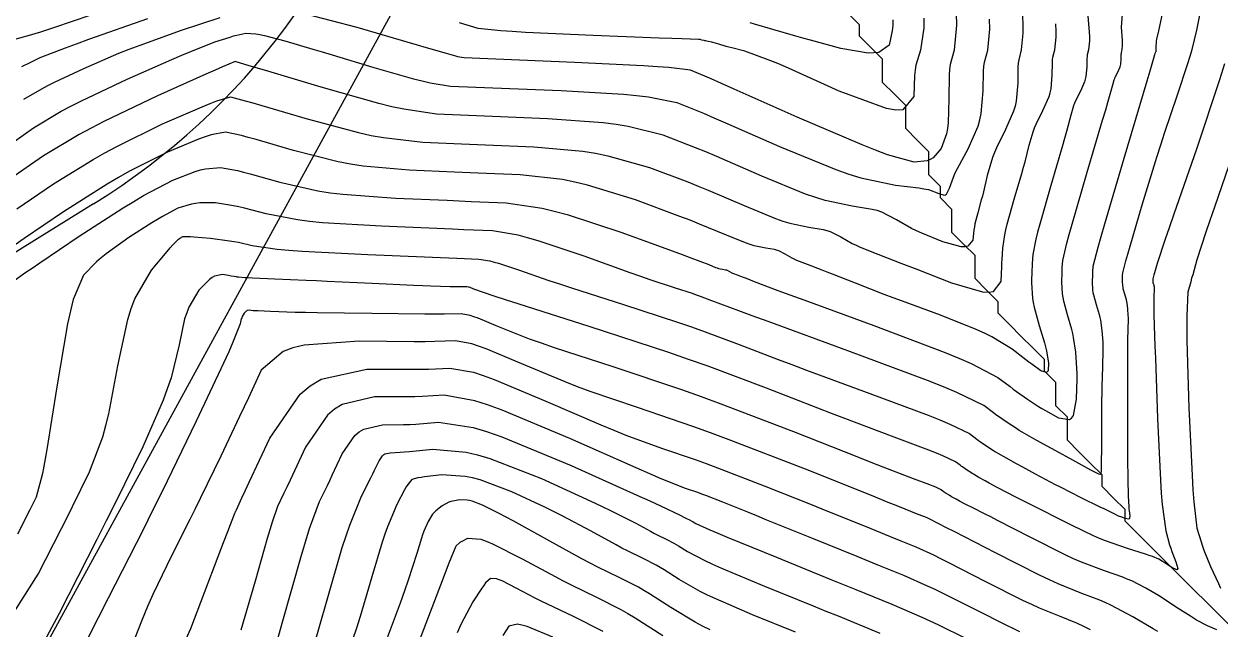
# Model space of a CAD drawing. Header units: metres. Extents: x 837117 to 838479, y 1189012 to 1191015.
# Drawn here: x 838181.6 to 838285.1, y 1189929.8 to 1189982.2 of the extents above; entities that cross this region are included whole.
import ezdxf

# ---------------------------------------------------------------- set-up
doc = ezdxf.new("R2010")
doc.units = ezdxf.units.M
doc.header["$LTSCALE"] = 0.3
for name, color, linetype in [('CORREDORVIA', 70, 'Continuous'), ('COTAS 10', 1, 'Continuous'), ('COTAS INT', 252, 'Continuous'), ('DRENAJE', 5, 'Continuous'), ('VIA1', 50, 'Continuous')]:
    doc.layers.add(name, color=color, linetype=linetype)

msp = doc.modelspace()

# ---------------------------------------------------------------- linework, layer by layer
at = {"layer": 'CORREDORVIA'}
msp.add_lwpolyline([(837910.68, 1191000.96), (838157.03, 1190996.19), (838237.17, 1190821.34), (838237, 1190602.88), (838240.03, 1190437.2), (838223.54, 1190366.27), (838212.2, 1190288.92), (838221.4, 1189997.88), (837954.54, 1189509.17), (837751.16, 1189231.38), (837593.19, 1189234.4), (837744.49, 1189686.61), (837750.28, 1189933.97), (837723.62, 1190051.52), (837726.09, 1190134.48), (837885.38, 1190229.43), (837983.18, 1190344.12), (837817.55, 1190502.19), (837798.03, 1190660.17), (837963.57, 1190795.98)], close=True, dxfattribs=at)
at = {"layer": 'COTAS 10'}
for points in [[(838180.82, 1189960.06), (838181.73, 1189960.72), (838182.27, 1189961.09), (838182.93, 1189961.54), (838186.34, 1189963.84), (838190.15, 1189966.31), (838191.06, 1189966.86), (838191.91, 1189967.36), (838194.44, 1189968.69), (838196.37, 1189969.44), (838196.83, 1189969.58), (838197.26, 1189969.68), (838198.58, 1189969.78), (838200.04, 1189969.52), (838200.57, 1189969.39), (838201.15, 1189969.24), (838203.7, 1189968.51), (838206.99, 1189967.77), (838208.05, 1189967.61), (838209.16, 1189967.47), (838213.7, 1189967.13), (838218.17, 1189966.95), (838220.25, 1189966.86), (838223.3, 1189966.73), (838226.4, 1189966.27), (838227.44, 1189966.02), (838228.57, 1189965.72), (838233.3, 1189964.17), (838237.65, 1189962.59), (838238.53, 1189962.26), (838239.28, 1189961.98), (838240.83, 1189961.38), (838241.4, 1189961.14), (838241.54, 1189961.1), (838241.66, 1189961.06), (838242.02, 1189960.98), (838242.28, 1189960.94), (838242.35, 1189960.92), (838242.41, 1189960.9), (838242.6, 1189960.8), (838242.81, 1189960.68), (838242.88, 1189960.65), (838242.96, 1189960.61), (838243.28, 1189960.49), (838243.72, 1189960.32), (838243.88, 1189960.26), (838244.04, 1189960.2), (838244.74, 1189959.92), (838246.8, 1189959.15), (838247.83, 1189958.77), (838249.05, 1189958.32), (838255.09, 1189956.11), (838261.19, 1189953.79), (838262.45, 1189953.28), (838263.52, 1189952.82), (838265.83, 1189951.62), (838266.89, 1189950.82), (838267.17, 1189950.61), (838267.45, 1189950.41), (838268.4, 1189949.74), (838269.36, 1189949.11), (838269.65, 1189948.93), (838269.94, 1189948.75), (838271.07, 1189948.11), (838272.02, 1189947.96), (838272.21, 1189948.1), (838272.37, 1189948.31), (838272.65, 1189949.72), (838272.69, 1189951.5), (838272.68, 1189951.95), (838272.67, 1189952.38), (838272.58, 1189953.79), (838272.39, 1189955.06), (838272.31, 1189955.42), (838272.23, 1189955.77), (838271.87, 1189957.03), (838271.53, 1189958.23), (838271.47, 1189958.54), (838271.43, 1189958.84), (838271.37, 1189959.85), (838271.4, 1189960.72), (838271.41, 1189960.93), (838271.41, 1189961.13), (838271.45, 1189961.74), (838271.79, 1189963.24), (838271.99, 1189963.99), (838272.25, 1189964.9), (838273.56, 1189969.4), (838274.89, 1189973.89), (838275.16, 1189974.78), (838275.37, 1189975.53), (838275.77, 1189976.94), (838275.9, 1189977.38), (838275.94, 1189977.5), (838275.99, 1189977.62), (838276.21, 1189978.06), (838276.41, 1189978.5), (838276.44, 1189978.62), (838276.47, 1189978.75), (838276.51, 1189979.19), (838276.51, 1189979.58), (838276.52, 1189979.67), (838276.53, 1189979.76), (838276.59, 1189979.99), (838276.63, 1189980.4), (838276.63, 1189980.59), (838276.62, 1189980.82), (838276.53, 1189981.94), (838276.7, 1189984.17)], [(838198.51, 1189982.74), (838195.17, 1189981.66), (838191.58, 1189980.36), (838190.65, 1189980), (838189.74, 1189979.65), (838186.71, 1189978.35), (838184.19, 1189977.16), (838183.6, 1189976.86), (838183.07, 1189976.58), (838181.54, 1189975.67)], [(838262.23, 1189983.14), (838262.25, 1189982.12), (838262.04, 1189979.95), (838261.71, 1189978.71), (838261.65, 1189978.27), (838261.61, 1189977.79), (838261.58, 1189975.73), (838261.53, 1189973.65), (838261.47, 1189973.16), (838261.39, 1189972.72), (838260.94, 1189971.43), (838260.23, 1189970.62), (838259.98, 1189970.48), (838259.72, 1189970.37), (838258.59, 1189970.25), (838256.27, 1189970.9), (838255.25, 1189971.28), (838254.08, 1189971.75), (838248.48, 1189974.16), (838243.03, 1189976.58), (838241.93, 1189977.06), (838241.02, 1189977.46), (838239.24, 1189978.22), (838237.35, 1189978.45), (838236.37, 1189978.52), (838235.18, 1189978.59), (838229.24, 1189978.88), (838219.65, 1189979.28), (838219.25, 1189979.35), (838219.1, 1189979.38), (838218.92, 1189979.43), (838218.14, 1189979.65), (838216.4, 1189980.16), (838215.63, 1189980.39), (838214.72, 1189980.65), (838210.4, 1189981.91), (838205.96, 1189983.08)], [(838279.67, 1189929.62), (838279.26, 1189929.86), (838277.5, 1189930.89), (838275.62, 1189931.89), (838275.13, 1189932.12), (838274.66, 1189932.33), (838273.1, 1189932.92), (838271.06, 1189933.73), (838270.3, 1189934.09), (838269.44, 1189934.49), (838265.62, 1189936.42), (838262.04, 1189938.27), (838261.34, 1189938.63), (838260.77, 1189938.92), (838259.76, 1189939.43), (838259.52, 1189939.53), (838259.34, 1189939.6), (838258.94, 1189939.76), (838257.17, 1189940.47), (838256.21, 1189940.85), (838255.05, 1189941.32), (838249.18, 1189943.66), (838242.58, 1189946.22), (838240.96, 1189946.82), (838239.43, 1189947.38), (838234.65, 1189949.01), (838230.56, 1189950.4), (838229.47, 1189950.8), (838228.39, 1189951.22), (838224.65, 1189952.79), (838221.55, 1189954.09), (838220.89, 1189954.33), (838220.31, 1189954.52), (838218.91, 1189954.77), (838217.11, 1189954.72), (838216.27, 1189954.71), (838215.3, 1189954.71), (838210.56, 1189954.75), (838205.81, 1189954.41), (838204.83, 1189954.17), (838203.98, 1189953.86), (838202.1, 1189952.23), (838200.99, 1189949.85), (838200.62, 1189949.07), (838200.23, 1189948.24), (838198.6, 1189944.81), (838196.85, 1189941.2), (838196.39, 1189940.25), (838195.93, 1189939.32), (838194.33, 1189936.18), (838192.73, 1189932.83), (838192.27, 1189931.77), (838191.8, 1189930.66), (838190.03, 1189926.18)], [(838248.33, 1189929.55), (838244.6, 1189931.07), (838241.44, 1189932.43), (838240.71, 1189932.77), (838240.06, 1189933.09), (838238.26, 1189934.12), (838236.95, 1189934.96), (838236.61, 1189935.16), (838236.27, 1189935.35), (838235.13, 1189935.93), (838233.78, 1189936.6), (838233.31, 1189936.84), (838232.8, 1189937.11), (838230.65, 1189938.29), (838228.13, 1189939.63), (838227.39, 1189940), (838226.64, 1189940.37), (838223.79, 1189941.7), (838221.05, 1189942.74), (838220.37, 1189942.92), (838219.73, 1189943.05), (838217.71, 1189943.17), (838216.22, 1189943), (838215.92, 1189942.96), (838215.66, 1189942.92), (838215.12, 1189942.77), (838214.78, 1189942.35), (838214.65, 1189942.14), (838214.5, 1189941.88), (838213.83, 1189940.6), (838213.03, 1189938.69), (838212.8, 1189938.04), (838212.56, 1189937.34), (838211.68, 1189934.36), (838210.65, 1189930.91), (838210.33, 1189929.91), (838209.98, 1189928.89)]]:
    msp.add_lwpolyline(points, dxfattribs=at)
at = {"layer": 'COTAS INT'}
for points in [[(838180.21, 1189930.47), (838182.79, 1189934.58), (838184.81, 1189938.52), (838185.3, 1189939.5), (838185.77, 1189940.44), (838187.23, 1189943.43), (838188.38, 1189946.48), (838188.66, 1189947.45), (838188.92, 1189948.47), (838189.7, 1189952.62), (838190.54, 1189956.64), (838190.84, 1189957.57), (838191.17, 1189958.43), (838192.6, 1189960.9), (838193.95, 1189962.51), (838194.22, 1189962.83), (838194.45, 1189963.1), (838194.93, 1189963.59), (838195.11, 1189963.71), (838195.16, 1189963.74), (838195.2, 1189963.76), (838195.32, 1189963.82), (838195.75, 1189963.82), (838195.98, 1189963.81), (838196.27, 1189963.79), (838197.72, 1189963.66), (838199.36, 1189963.45), (838199.76, 1189963.39), (838200.14, 1189963.32), (838201.32, 1189963.03), (838203.48, 1189962.72), (838204.47, 1189962.64), (838205.64, 1189962.56), (838211.31, 1189962.27), (838219.01, 1189961.95), (838220.92, 1189961.87), (838221.88, 1189961.71), (838222.24, 1189961.61), (838222.63, 1189961.5), (838224.37, 1189960.92), (838226.97, 1189960.02), (838227.91, 1189959.71), (838228.94, 1189959.37), (838233.45, 1189957.92), (838238.11, 1189956.4), (838239.23, 1189956.02), (838240.27, 1189955.66), (838243.45, 1189954.47), (838246.83, 1189953.17), (838248, 1189952.73), (838249.28, 1189952.25), (838254.74, 1189950.23), (838259.8, 1189948.34), (838260.82, 1189947.93), (838261.68, 1189947.58), (838263.39, 1189946.75), (838264, 1189946.28), (838264.16, 1189946.16), (838264.32, 1189946.05), (838264.88, 1189945.66), (838265.46, 1189945.28), (838265.64, 1189945.17), (838265.82, 1189945.06), (838266.56, 1189944.64), (838267.42, 1189944.16), (838267.96, 1189943.86), (838269.05, 1189943.27), (838270.36, 1189942.57), (838270.78, 1189942.35), (838271.22, 1189942.13), (838273.02, 1189941.23), (838274.66, 1189940.42), (838274.99, 1189940.26), (838275.28, 1189940.11), (838275.91, 1189939.8), (838276.24, 1189939.64), (838276.34, 1189939.6), (838276.44, 1189939.56), (838276.84, 1189939.43), (838277.16, 1189939.38), (838277.22, 1189939.39), (838277.26, 1189939.42), (838277.28, 1189939.63), (838277.22, 1189940.07), (838277.2, 1189940.24), (838277.19, 1189940.44), (838277.14, 1189941.34), (838277.11, 1189942.82), (838277.1, 1189943.38), (838277.09, 1189944.01), (838277.08, 1189946.82), (838277.07, 1189949.71), (838277.07, 1189950.39), (838277.07, 1189951.01), (838277.07, 1189952.82), (838277.08, 1189954.17), (838277.08, 1189954.5), (838277.09, 1189954.82), (838277.11, 1189955.81), (838277.13, 1189956.61), (838277.13, 1189956.8), (838277.12, 1189956.99), (838277.09, 1189957.56), (838277.02, 1189958.06), (838276.99, 1189958.2), (838276.96, 1189958.34), (838276.81, 1189958.83), (838276.68, 1189959.3), (838276.66, 1189959.43), (838276.64, 1189959.54), (838276.61, 1189959.94), (838276.63, 1189960.28), (838276.63, 1189960.36), (838276.63, 1189960.44), (838276.65, 1189960.68), (838276.91, 1189961.71), (838277.08, 1189962.28), (838277.28, 1189962.98), (838278.33, 1189966.56), (838279.59, 1189970.69), (838279.93, 1189971.75), (838280.25, 1189972.76), (838281.37, 1189976.08), (838282.28, 1189978.81), (838282.47, 1189979.44), (838282.64, 1189980.02), (838283.06, 1189981.69), (838283.52, 1189984.03)], [(838190.33, 1189983.99), (838184.2, 1189981.91), (838183, 1189981.52), (838182.03, 1189981.21), (838180.33, 1189980.75)], [(838273.56, 1189983.59), (838273.73, 1189981.53), (838273.75, 1189981.1), (838273.76, 1189980.75), (838273.68, 1189979.98), (838273.57, 1189979.55), (838273.55, 1189979.39), (838273.53, 1189979.23), (838273.52, 1189978.5), (838273.45, 1189977.68), (838273.4, 1189977.45), (838273.33, 1189977.22), (838272.97, 1189976.4), (838272.56, 1189975.58), (838272.47, 1189975.36), (838272.39, 1189975.13), (838272.15, 1189974.33), (838271.78, 1189972.91), (838271.6, 1189972.3), (838271.4, 1189971.59), (838270.41, 1189968.23), (838269.45, 1189964.89), (838269.26, 1189964.2), (838269.11, 1189963.6), (838268.85, 1189962.27), (838268.81, 1189961.47), (838268.79, 1189961.22), (838268.78, 1189960.94), (838268.74, 1189959.8), (838268.82, 1189958.48), (838268.88, 1189958.09), (838268.96, 1189957.69), (838269.4, 1189956.12), (838269.86, 1189954.62), (838269.95, 1189954.26), (838270.04, 1189953.91), (838270.22, 1189952.84), (838270.18, 1189952.18), (838270.11, 1189952.09), (838270.03, 1189952.04), (838269.54, 1189952.2), (838268.78, 1189952.75), (838268.52, 1189952.94), (838268.24, 1189953.15), (838267.06, 1189954.05), (838265.31, 1189955.13), (838264.67, 1189955.44), (838263.96, 1189955.76), (838260.87, 1189957), (838257.59, 1189958.21), (838256.78, 1189958.52), (838256, 1189958.81), (838253.51, 1189959.77), (838251.52, 1189960.56), (838251.05, 1189960.74), (838250.62, 1189960.91), (838249.36, 1189961.38), (838248.44, 1189961.75), (838248.22, 1189961.85), (838248.02, 1189961.95), (838247.43, 1189962.29), (838246.87, 1189962.58), (838246.69, 1189962.64), (838246.51, 1189962.69), (838245.76, 1189962.8), (838244.74, 1189963.01), (838244.39, 1189963.13), (838244, 1189963.26), (838242.36, 1189963.94), (838240.03, 1189964.9), (838239.21, 1189965.22), (838238.32, 1189965.56), (838234.48, 1189966.98), (838230.32, 1189968.26), (838229.23, 1189968.52), (838228.16, 1189968.74), (838224.49, 1189969.16), (838220.88, 1189969.31), (838218.8, 1189969.4), (838214.89, 1189969.56), (838210.92, 1189969.92), (838209.83, 1189970.09), (838208.75, 1189970.29), (838204.89, 1189971.26), (838201.66, 1189972.21), (838200.97, 1189972.39), (838200.38, 1189972.55), (838199, 1189972.84), (838197.76, 1189972.62), (838197.25, 1189972.46), (838196.68, 1189972.25), (838194, 1189971.12), (838190.71, 1189969.47), (838189.75, 1189968.93), (838188.76, 1189968.35), (838185, 1189965.95), (838181.59, 1189963.64), (838180.82, 1189963.11)], [(838280.17, 1189983.64), (838279.73, 1189981.62), (838279.57, 1189980.9), (838279.54, 1189980.74), (838279.52, 1189980.61), (838279.49, 1189980.28), (838279.51, 1189980.12), (838279.51, 1189980.09), (838279.51, 1189980.06), (838279.51, 1189980), (838279.5, 1189979.96), (838279.49, 1189979.95), (838279.49, 1189979.94), (838279.49, 1189979.88), (838279.49, 1189979.82), (838279.48, 1189979.8), (838279.48, 1189979.78), (838279.45, 1189979.72), (838279.42, 1189979.65), (838279.41, 1189979.64), (838279.4, 1189979.62), (838279.39, 1189979.56), (838278.97, 1189978.14), (838278.71, 1189977.27), (838278.39, 1189976.19), (838276.72, 1189970.58), (838275.05, 1189964.9), (838274.73, 1189963.79), (838274.47, 1189962.87), (838274.05, 1189961.21), (838274.02, 1189960.79), (838274.02, 1189960.65), (838274.01, 1189960.5), (838273.99, 1189959.9), (838274.03, 1189959.19), (838274.06, 1189958.98), (838274.11, 1189958.76), (838274.34, 1189957.93), (838274.59, 1189957.05), (838274.65, 1189956.81), (838274.7, 1189956.56), (838274.83, 1189955.68), (838274.9, 1189954.66), (838274.9, 1189954.33), (838274.91, 1189953.98), (838274.88, 1189952.56), (838274.83, 1189950.8), (838274.82, 1189950.25), (838274.81, 1189949.66), (838274.79, 1189947.26), (838274.79, 1189945.1), (838274.78, 1189944.66), (838274.78, 1189944.29), (838274.78, 1189943.53), (838274.75, 1189943.29), (838274.73, 1189943.25), (838274.7, 1189943.22), (838274.56, 1189943.23), (838274.1, 1189943.47), (838273.88, 1189943.59), (838273.62, 1189943.74), (838272.31, 1189944.45), (838270.84, 1189945.26), (838270.1, 1189945.66), (838268.93, 1189946.31), (838267.93, 1189946.88), (838267.67, 1189947.03), (838267.43, 1189947.18), (838266.64, 1189947.7), (838265.89, 1189948.23), (838265.67, 1189948.39), (838265.45, 1189948.55), (838264.61, 1189949.18), (838262.28, 1189950.32), (838261.12, 1189950.79), (838259.73, 1189951.34), (838252.84, 1189953.93), (838245.96, 1189956.45), (838244.57, 1189956.96), (838243.41, 1189957.39), (838241.09, 1189958.26), (838240.09, 1189958.63), (838239.76, 1189958.75), (838239.4, 1189958.87), (838237.94, 1189959.35), (838235.74, 1189960.08), (838234.93, 1189960.36), (838234.03, 1189960.68), (838230.04, 1189962.11), (838226.05, 1189963.45), (838225.14, 1189963.71), (838224.33, 1189963.92), (838222.11, 1189964.3), (838219.63, 1189964.4), (838218.65, 1189964.45), (838212.51, 1189964.7), (838207.4, 1189965.01), (838206.26, 1189965.12), (838205.23, 1189965.25), (838202.51, 1189965.77), (838200.64, 1189966.28), (838200.16, 1189966.39), (838199.7, 1189966.48), (838198.15, 1189966.72), (838196.77, 1189966.73), (838196.41, 1189966.69), (838196.06, 1189966.63), (838194.88, 1189966.26), (838193.55, 1189965.56), (838193.11, 1189965.3), (838192.63, 1189965.01), (838190.64, 1189963.72), (838188.69, 1189962.32), (838188.25, 1189961.96), (838187.84, 1189961.62), (838186.71, 1189960.48), (838185.83, 1189958.36), (838185.58, 1189957.39), (838185.33, 1189956.26), (838184.4, 1189950.81), (838183.56, 1189945.37), (838183.35, 1189944.25), (838183.17, 1189943.3), (838182.61, 1189941.24), (838182.08, 1189940.16), (838181.91, 1189939.82), (838181.73, 1189939.47), (838181.01, 1189938.04)], [(838179.71, 1189971.33), (838182.4, 1189973.24), (838184.79, 1189974.66), (838185.63, 1189975.1), (838186.54, 1189975.56), (838190.49, 1189977.43), (838194.35, 1189979.15), (838195.22, 1189979.52), (838196, 1189979.85), (838198.08, 1189980.66), (838199.41, 1189981.09), (838199.71, 1189981.18), (838199.99, 1189981.25), (838200.76, 1189981.42), (838201.64, 1189981.37), (838201.98, 1189981.3), (838202.37, 1189981.22), (838204.14, 1189980.76), (838206.56, 1189980.04), (838207.37, 1189979.8), (838208.23, 1189979.55), (838211.83, 1189978.46), (838215.27, 1189977.48), (838216.03, 1189977.29), (838216.71, 1189977.13), (838218.46, 1189976.85), (838220.66, 1189976.76), (838228.06, 1189976.45), (838233.43, 1189976.13), (838234.58, 1189976.02), (838235.59, 1189975.9), (838238.06, 1189975.41), (838240.35, 1189974.49), (838241.25, 1189974.1), (838242.28, 1189973.66), (838246.95, 1189971.6), (838251.8, 1189969.61), (838252.93, 1189969.22), (838253.97, 1189968.89), (838256.97, 1189968.26), (838259, 1189968.04), (838259.44, 1189967.96), (838259.82, 1189967.88), (838260.73, 1189967.55), (838261.2, 1189967.39), (838261.31, 1189967.42), (838261.4, 1189967.49), (838261.64, 1189968), (838261.99, 1189968.96), (838262.15, 1189969.32), (838262.33, 1189969.71), (838263.25, 1189971.42), (838264.12, 1189973.38), (838264.28, 1189973.92), (838264.4, 1189974.46), (838264.57, 1189976.42), (838264.59, 1189978.15), (838264.62, 1189978.55), (838264.67, 1189978.92), (838264.95, 1189979.96), (838265.13, 1189981.77), (838265.11, 1189982.63)], [(838267.95, 1189982.93), (838267.99, 1189982.12), (838268, 1189981.43), (838267.86, 1189979.97), (838267.64, 1189979.13), (838267.6, 1189978.83), (838267.57, 1189978.51), (838267.55, 1189977.11), (838267.42, 1189975.53), (838267.32, 1189975.1), (838267.19, 1189974.66), (838266.49, 1189973.08), (838265.71, 1189971.51), (838265.53, 1189971.08), (838265.37, 1189970.65), (838264.92, 1189969.11), (838264.58, 1189967.68), (838264.49, 1189967.32), (838264.4, 1189966.98), (838264.1, 1189965.88), (838263.85, 1189964.91), (838263.8, 1189964.66), (838263.76, 1189964.4), (838263.66, 1189963.51), (838263.23, 1189962.97), (838262.97, 1189962.92), (838262.66, 1189962.93), (838261.06, 1189963.35), (838259.24, 1189964.1), (838258.79, 1189964.3), (838258.37, 1189964.51), (838257.07, 1189965.27), (838255.79, 1189965.92), (838255.38, 1189966.06), (838254.95, 1189966.17), (838253.23, 1189966.44), (838250.9, 1189966.93), (838250.08, 1189967.19), (838249.2, 1189967.49), (838245.42, 1189969.05), (838241.53, 1189970.74), (838240.57, 1189971.14), (838239.67, 1189971.51), (838236.87, 1189972.6), (838233.84, 1189973.35), (838232.8, 1189973.52), (838231.67, 1189973.66), (838226.86, 1189974.02), (838222.12, 1189974.22), (838220.04, 1189974.31), (838217.27, 1189974.42), (838214.43, 1189974.83), (838213.4, 1189975.06), (838212.26, 1189975.33), (838207.27, 1189976.74), (838202.67, 1189978.13), (838201.78, 1189978.4), (838201.06, 1189978.61), (838199.85, 1189978.96), (838198.75, 1189978.51), (838198.1, 1189978.23), (838197.29, 1189977.87), (838193.12, 1189975.99), (838188.48, 1189973.78), (838187.37, 1189973.21), (838186.34, 1189972.65), (838183.27, 1189970.81), (838180.33, 1189968.77)], [(838192.27, 1189982.66), (838187.15, 1189980.87), (838186.07, 1189980.48), (838185.13, 1189980.14), (838182.94, 1189979.28), (838181.84, 1189978.75), (838181.58, 1189978.62), (838181.34, 1189978.5)], [(838259.44, 1189982.71), (838259.43, 1189981.89), (838259.13, 1189979.94), (838258.74, 1189978.64), (838258.67, 1189978.22), (838258.62, 1189977.77), (838258.57, 1189975.94), (838257.62, 1189974.79), (838256.99, 1189974.77), (838256.21, 1189974.89), (838252.1, 1189976.41), (838247.73, 1189978.38), (838246.79, 1189978.79), (838245.96, 1189979.13), (838243.93, 1189979.86), (838242.81, 1189980.15), (838242.56, 1189980.22), (838242.33, 1189980.28), (838241.7, 1189980.47), (838241.28, 1189980.59), (838241.17, 1189980.62), (838241.08, 1189980.64), (838240.78, 1189980.71), (838240.53, 1189980.76), (838240.47, 1189980.77), (838240.41, 1189980.79), (838240.23, 1189980.83), (838240.08, 1189980.87), (838240.05, 1189980.88), (838240.02, 1189980.88), (838239.94, 1189980.88), (838238.5, 1189980.92), (838237.62, 1189980.96), (838236.52, 1189981), (838230.81, 1189981.22), (838224.97, 1189981.49), (838223.8, 1189981.56), (838222.82, 1189981.62), (838220.88, 1189981.84), (838219.26, 1189982.31)], [(838256.75, 1189982.59), (838256.74, 1189982.09), (838256.7, 1189981.63), (838256.42, 1189980.38), (838255.52, 1189979.76), (838255.11, 1189979.71), (838254.62, 1189979.7), (838252.24, 1189980.11), (838249.61, 1189980.81), (838248.95, 1189980.99), (838248.34, 1189981.16), (838246.37, 1189981.74), (838244.78, 1189982.21), (838244.39, 1189982.31)], [(838180.96, 1189966.2), (838184.13, 1189968.38), (838187.55, 1189970.5), (838188.56, 1189971.07), (838189.59, 1189971.62), (838193.56, 1189973.56), (838196.98, 1189975.06), (838197.68, 1189975.34), (838198.26, 1189975.57), (838199.43, 1189975.9), (838200.72, 1189975.58), (838201.38, 1189975.4), (838202.16, 1189975.17), (838206.08, 1189974), (838210.51, 1189972.81), (838211.62, 1189972.57), (838212.68, 1189972.38), (838216.08, 1189971.99), (838219.42, 1189971.85), (838221.5, 1189971.76), (838225.68, 1189971.59), (838229.91, 1189971.2), (838231.01, 1189971.02), (838232.08, 1189970.81), (838235.68, 1189969.79), (838239, 1189968.54), (838239.89, 1189968.18), (838240.78, 1189967.82), (838243.89, 1189966.49), (838246.6, 1189965.38), (838247.24, 1189965.16), (838247.82, 1189964.97), (838249.49, 1189964.62), (838250.73, 1189964.43), (838251.04, 1189964.35), (838251.33, 1189964.25), (838252.25, 1189963.78), (838253.23, 1189963.22), (838253.57, 1189963.06), (838253.93, 1189962.89), (838255.44, 1189962.28), (838257.45, 1189961.52), (838258.12, 1189961.26), (838258.83, 1189960.99), (838261.83, 1189959.81), (838264.51, 1189959.03), (838265.02, 1189959), (838265.44, 1189959.05), (838266.12, 1189959.93), (838266.17, 1189961.22), (838266.18, 1189961.54), (838266.2, 1189961.84), (838266.25, 1189962.8), (838266.43, 1189963.97), (838266.53, 1189964.4), (838266.65, 1189964.89), (838267.25, 1189967.05), (838267.9, 1189969.28), (838268.05, 1189969.81), (838268.18, 1189970.29), (838268.53, 1189971.72), (838268.88, 1189972.89), (838269, 1189973.22), (838269.14, 1189973.55), (838269.73, 1189974.74), (838270.26, 1189975.94), (838270.36, 1189976.27), (838270.44, 1189976.6), (838270.54, 1189977.8), (838270.55, 1189978.87), (838270.57, 1189979.11), (838270.6, 1189979.34), (838270.77, 1189979.98), (838270.88, 1189981.09), (838270.87, 1189981.61), (838270.84, 1189982.23)], [(838285.45, 1189978.77), (838285.02, 1189977.38), (838283.02, 1189971.37), (838281.06, 1189965.74), (838280.66, 1189964.58), (838280.32, 1189963.59), (838279.62, 1189961.47), (838279.39, 1189960.67), (838279.34, 1189960.51), (838279.31, 1189960.38), (838279.25, 1189960.15), (838279.24, 1189960.1), (838279.24, 1189960.08), (838279.24, 1189960.06), (838279.24, 1189959.99), (838279.24, 1189959.9), (838279.25, 1189959.87), (838279.25, 1189959.84), (838279.28, 1189959.74), (838279.32, 1189959.63), (838279.32, 1189959.6), (838279.33, 1189959.56), (838279.35, 1189959.45), (838279.35, 1189959.32), (838279.35, 1189959.28), (838279.35, 1189959.24), (838279.35, 1189959.06), (838279.34, 1189958.83), (838279.34, 1189958.76), (838279.34, 1189958.69), (838279.34, 1189958.39), (838279.34, 1189957.84), (838279.34, 1189957.69), (838279.34, 1189957.04), (838279.39, 1189955.22), (838279.42, 1189954.33), (838279.46, 1189953.27), (838279.64, 1189948.05), (838279.9, 1189942.73), (838279.97, 1189941.6), (838280.05, 1189940.62), (838280.36, 1189938.34), (838280.69, 1189937.13), (838280.79, 1189936.83), (838280.88, 1189936.54), (838281.23, 1189935.64), (838281.39, 1189935.07), (838281.36, 1189934.99), (838281.31, 1189934.96), (838280.87, 1189935.15), (838280.32, 1189935.52), (838280.19, 1189935.61), (838280.08, 1189935.68), (838279.76, 1189935.88), (838279.2, 1189936.1), (838278.93, 1189936.2), (838278.61, 1189936.3), (838277.04, 1189936.81), (838275.15, 1189937.47), (838274.63, 1189937.68), (838274.11, 1189937.9), (838272.27, 1189938.78), (838270.54, 1189939.67), (838270.1, 1189939.89), (838269.69, 1189940.1), (838268.32, 1189940.78), (838267.17, 1189941.36), (838266.89, 1189941.5), (838266.62, 1189941.64), (838265.78, 1189942.09), (838265.09, 1189942.47), (838264.74, 1189942.66), (838264.19, 1189942.96), (838263.72, 1189943.23), (838263.6, 1189943.3), (838263.49, 1189943.37), (838263.12, 1189943.61), (838262.76, 1189943.86), (838262.66, 1189943.94), (838262.56, 1189944.01), (838262.17, 1189944.31), (838261.07, 1189944.84), (838260.53, 1189945.07), (838259.87, 1189945.33), (838256.64, 1189946.54), (838252.59, 1189948.05), (838251.43, 1189948.49), (838250.25, 1189948.95), (838245.82, 1189950.69), (838240.69, 1189952.61), (838239.07, 1189953.18), (838237.37, 1189953.76), (838230.48, 1189956.02), (838224.41, 1189957.96), (838223.22, 1189958.34), (838222.24, 1189958.66), (838220.48, 1189959.26), (838220.16, 1189959.39), (838220.09, 1189959.42), (838220.03, 1189959.44), (838219.89, 1189959.46), (838219.61, 1189959.46), (838219.47, 1189959.46), (838219.3, 1189959.46), (838218.44, 1189959.47), (838216.77, 1189959.52), (838216.09, 1189959.54), (838215.31, 1189959.57), (838211.69, 1189959.74), (838207.81, 1189959.92), (838206.87, 1189959.97), (838205.99, 1189960.01), (838203.26, 1189960.12), (838201.34, 1189960.21), (838200.97, 1189960.23), (838200.67, 1189960.25), (838200.12, 1189960.29), (838200.01, 1189960.31), (838199.97, 1189960.32), (838199.93, 1189960.33), (838199.76, 1189960.35), (838199.49, 1189960.39), (838199.38, 1189960.41), (838199.27, 1189960.43), (838198.74, 1189960.53), (838198.06, 1189960.39), (838197.84, 1189960.26), (838197.62, 1189960.09), (838196.71, 1189959.16), (838195.84, 1189957.7), (838195.65, 1189957.21), (838195.47, 1189956.68), (838194.99, 1189954.44), (838194.29, 1189951.57), (838193.97, 1189950.64), (838193.6, 1189949.66), (838191.84, 1189945.62), (838189.45, 1189940.72), (838188.69, 1189939.19), (838187.88, 1189937.58), (838184.58, 1189931.12), (838181.49, 1189925.36)], [(838286.46, 1189971.8), (838284.57, 1189966.36), (838284.18, 1189965.2), (838283.84, 1189964.19), (838283.06, 1189961.8), (838282.69, 1189960.51), (838282.6, 1189960.2), (838282.52, 1189959.9), (838282.28, 1189958.99), (838282.17, 1189956.97), (838282.17, 1189955.98), (838282.19, 1189954.8), (838282.36, 1189948.99), (838282.63, 1189943.11), (838282.7, 1189941.89), (838282.78, 1189940.85), (838283.06, 1189938.56), (838283.41, 1189937.37), (838283.53, 1189937.01), (838283.66, 1189936.65), (838284.23, 1189935.23), (838284.91, 1189933.76), (838285.1, 1189933.36)], [(838284.79, 1189929.76), (838283.96, 1189930.11), (838283.03, 1189930.6), (838282.77, 1189930.76), (838282.49, 1189930.93), (838281.44, 1189931.61), (838280.35, 1189932.34), (838280.05, 1189932.53), (838279.74, 1189932.72), (838278.63, 1189933.38), (838277.41, 1189934), (838277.03, 1189934.16), (838276.64, 1189934.32), (838275.07, 1189934.86), (838273.06, 1189935.63), (838272.38, 1189935.92), (838271.66, 1189936.26), (838268.62, 1189937.77), (838265.8, 1189939.23), (838265.22, 1189939.53), (838264.72, 1189939.78), (838263.62, 1189940.34), (838263.12, 1189940.59), (838263, 1189940.65), (838262.88, 1189940.71), (838262.52, 1189940.91), (838262.21, 1189941.07), (838262.06, 1189941.16), (838261.82, 1189941.29), (838261.62, 1189941.41), (838261.57, 1189941.44), (838261.52, 1189941.47), (838261.35, 1189941.57), (838261.2, 1189941.68), (838261.16, 1189941.71), (838261.11, 1189941.75), (838260.94, 1189941.88), (838260.47, 1189942.11), (838260.23, 1189942.21), (838259.94, 1189942.32), (838258.54, 1189942.84), (838255.91, 1189943.85), (838254.86, 1189944.26), (838253.67, 1189944.73), (838248.18, 1189946.9), (838241.89, 1189949.31), (838240.19, 1189949.93), (838238.5, 1189950.53), (838232.56, 1189952.52), (838227.48, 1189954.18), (838226.34, 1189954.57), (838225.32, 1189954.94), (838222.56, 1189956.02), (838220.86, 1189956.74), (838220.49, 1189956.87), (838220.17, 1189956.98), (838219.4, 1189957.12), (838217.93, 1189957.09), (838217.17, 1189957.09), (838216.25, 1189957.1), (838211.68, 1189957.14), (838206.94, 1189957.21), (838205.92, 1189957.23), (838205.04, 1189957.25), (838202.89, 1189957.31), (838201.81, 1189957.37), (838201.59, 1189957.38), (838201.41, 1189957.39), (838201.04, 1189957.43), (838200.89, 1189957.4), (838200.84, 1189957.38), (838200.79, 1189957.35), (838200.61, 1189957.17), (838200.45, 1189956.89), (838200.41, 1189956.79), (838200.37, 1189956.69), (838200.28, 1189956.25), (838199.65, 1189954.67), (838199.28, 1189953.84), (838198.82, 1189952.84), (838196.46, 1189947.82), (838193.52, 1189941.74), (838192.7, 1189940.08), (838191.87, 1189938.42), (838188.86, 1189932.49), (838186.27, 1189927.38)], [(838192.72, 1189922.57), (838196.01, 1189929.87), (838198.37, 1189936.11), (838198.83, 1189937.31), (838199.2, 1189938.28), (838199.81, 1189939.87), (838199.86, 1189939.98), (838199.88, 1189940.01), (838199.89, 1189940.04), (838199.95, 1189940.16), (838200.43, 1189941.19), (838200.71, 1189941.79), (838201.06, 1189942.54), (838202.84, 1189946.37), (838205.46, 1189950.16), (838206.34, 1189950.88), (838207.28, 1189951.46), (838211.24, 1189952.34), (838215, 1189952.32), (838215.83, 1189952.33), (838216.56, 1189952.34), (838218.42, 1189952.43), (838220.45, 1189952.06), (838221.29, 1189951.79), (838222.25, 1189951.44), (838226.73, 1189949.56), (838231.47, 1189947.5), (838232.59, 1189947.04), (838233.64, 1189946.62), (838236.73, 1189945.5), (838239.65, 1189944.51), (838240.58, 1189944.17), (838241.57, 1189943.8), (838245.61, 1189942.23), (838249.62, 1189940.63), (838250.59, 1189940.24), (838251.51, 1189939.87), (838254.34, 1189938.73), (838256.5, 1189937.85), (838257.45, 1189937.46), (838258.73, 1189936.94), (838260.26, 1189936.24), (838260.88, 1189935.94), (838261.57, 1189935.59), (838264.77, 1189933.95), (838268.02, 1189932.31), (838268.75, 1189931.97), (838269.4, 1189931.67), (838271.13, 1189930.98), (838272.69, 1189930.34), (838273.23, 1189930.08), (838273.82, 1189929.78)], [(838267.74, 1189929.6), (838267.2, 1189929.85), (838266.6, 1189930.13), (838263.93, 1189931.48), (838261.1, 1189932.91), (838260.41, 1189933.24), (838259.75, 1189933.55), (838257.7, 1189934.46), (838255.38, 1189935.4), (838253.65, 1189936.1), (838249.73, 1189937.7), (838245.85, 1189939.27), (838244.98, 1189939.63), (838244.19, 1189939.95), (838242.04, 1189940.81), (838240.57, 1189941.38), (838240.21, 1189941.51), (838239.87, 1189941.64), (838238.81, 1189942), (838236.71, 1189942.84), (838235.72, 1189943.27), (838234.55, 1189943.78), (838228.81, 1189946.33), (838222.94, 1189948.79), (838221.68, 1189949.25), (838220.58, 1189949.6), (838217.93, 1189950.08), (838216.01, 1189949.96), (838215.38, 1189949.94), (838214.71, 1189949.93), (838211.91, 1189949.93), (838209.11, 1189949.28), (838208.44, 1189948.86), (838207.82, 1189948.34), (838205.93, 1189945.59), (838204.59, 1189942.71), (838204.31, 1189942.1), (838204.06, 1189941.59), (838203.51, 1189940.43), (838203.03, 1189939.07), (838202.83, 1189938.43), (838202.61, 1189937.67), (838201.56, 1189933.96), (838200.34, 1189929.74)], [(838202.32, 1189924.6), (838203.91, 1189930.35), (838205.58, 1189936.23), (838205.95, 1189937.46), (838206.28, 1189938.52), (838207.15, 1189940.88), (838207.82, 1189942.26), (838208.03, 1189942.69), (838208.24, 1189943.15), (838209.11, 1189944.99), (838210.2, 1189946.59), (838210.57, 1189946.9), (838210.96, 1189947.14), (838212.58, 1189947.51), (838214.42, 1189947.53), (838214.94, 1189947.55), (838215.47, 1189947.58), (838217.43, 1189947.74), (838220.42, 1189947.28), (838221.58, 1189946.93), (838222.9, 1189946.47), (838228.9, 1189944), (838234.59, 1189941.43), (838235.71, 1189940.92), (838236.64, 1189940.5), (838238.35, 1189939.7), (838238.73, 1189939.49), (838238.82, 1189939.44), (838238.9, 1189939.4), (838239.14, 1189939.28), (838239.34, 1189939.18), (838239.4, 1189939.14), (838239.46, 1189939.11), (838239.69, 1189938.96), (838240.91, 1189938.41), (838241.59, 1189938.12), (838242.42, 1189937.78), (838246.67, 1189936.04), (838251.37, 1189934.12), (838253.54, 1189933.24), (838256.67, 1189931.97), (838259.24, 1189930.87), (838259.94, 1189930.55), (838260.63, 1189930.23), (838263.08, 1189929.01)], [(838206.48, 1189927.75), (838207.79, 1189932.35), (838209.11, 1189936.88), (838209.45, 1189937.9), (838209.76, 1189938.82), (838210.78, 1189941.32), (838211.57, 1189942.92), (838211.74, 1189943.28), (838211.9, 1189943.59), (838212.29, 1189944.4), (838212.59, 1189944.84), (838212.69, 1189944.93), (838212.8, 1189945), (838213.25, 1189945.1), (838214.12, 1189945.14), (838214.49, 1189945.17), (838214.92, 1189945.2), (838216.94, 1189945.39), (838219.84, 1189945.15), (838220.82, 1189944.91), (838221.88, 1189944.59), (838226.34, 1189942.85), (838230.62, 1189940.9), (838231.55, 1189940.46), (838232.38, 1189940.06), (838234.5, 1189938.99), (838235.77, 1189938.3), (838236.06, 1189938.14), (838236.34, 1189938), (838237.13, 1189937.61), (838237.81, 1189937.26), (838238, 1189937.15), (838238.21, 1189937.03), (838238.98, 1189936.54), (838240.48, 1189935.75), (838241.15, 1189935.45), (838241.93, 1189935.1), (838245.63, 1189933.55), (838249.85, 1189931.84), (838250.95, 1189931.39), (838252.02, 1189930.96), (838255.63, 1189929.48)], [(838240.94, 1189929.75), (838240.28, 1189930.09), (838239.64, 1189930.43), (838237.55, 1189931.7), (838235.7, 1189932.88), (838235.21, 1189933.17), (838234.74, 1189933.44), (838233.12, 1189934.26), (838231.21, 1189935.2), (838230.56, 1189935.54), (838229.84, 1189935.92), (838226.8, 1189937.58), (838223.88, 1189939.19), (838223.23, 1189939.53), (838222.67, 1189939.83), (838221.23, 1189940.55), (838220.34, 1189940.89), (838220.12, 1189940.95), (838219.91, 1189940.99), (838219.26, 1189941.03), (838218.67, 1189940.91), (838218.51, 1189940.86), (838218.34, 1189940.8), (838217.74, 1189940.49), (838217.19, 1189940.07), (838217.05, 1189939.93), (838216.92, 1189939.77), (838216.53, 1189939.14), (838216.17, 1189938.29), (838216.06, 1189938), (838215.96, 1189937.69), (838215.56, 1189936.36), (838214.82, 1189934.06), (838214.49, 1189933.13), (838214.11, 1189932.08), (838212.31, 1189927.23)], [(838215.62, 1189928.36), (838217.64, 1189933.67), (838218.04, 1189934.71), (838218.37, 1189935.55), (838218.97, 1189937.02), (838219.21, 1189937.27), (838219.31, 1189937.35), (838219.43, 1189937.42), (838219.97, 1189937.71), (838221.09, 1189937.61), (838221.56, 1189937.45), (838222.11, 1189937.22), (838224.68, 1189935.92), (838227.52, 1189934.38), (838228.23, 1189934.01), (838228.92, 1189933.66), (838231.11, 1189932.59), (838233.2, 1189931.52), (838233.82, 1189931.17), (838234.44, 1189930.8), (838236.83, 1189929.27)], [(838231.67, 1189929.61), (838229.11, 1189930.92), (838226.86, 1189931.98), (838226.31, 1189932.25), (838225.79, 1189932.51), (838224.15, 1189933.37), (838222.94, 1189933.99), (838222.68, 1189934.09), (838222.46, 1189934.17), (838221.93, 1189934.21), (838221.51, 1189933.82), (838221.35, 1189933.61), (838221.18, 1189933.38), (838220.4, 1189932.18), (838219.37, 1189930.21), (838219.05, 1189929.49)], [(838227.34, 1189929.13), (838225.1, 1189930.04), (838224.65, 1189930.17), (838224.27, 1189930.25), (838223.51, 1189930.09), (838223.01, 1189929.27)]]:
    msp.add_lwpolyline(points, dxfattribs=at)
at = {"layer": 'DRENAJE'}
msp.add_polyline3d([(838285.85, 1189930.18, 0), (838284.85, 1189931.18, 0), (838283.85, 1189932.18, 0), (838282.85, 1189933.18, 0), (838281.85, 1189934.17, 0), (838280.85, 1189935.17, 0), (838279.85, 1189936.17, 0), (838278.85, 1189937.17, 0), (838277.85, 1189938.17, 0), (838276.85, 1189939.17, 0), (838276.85, 1189940.17, 0), (838275.85, 1189941.17, 0), (838274.85, 1189942.17, 0), (838274.85, 1189943.17, 0), (838273.85, 1189944.17, 0), (838272.85, 1189945.17, 0), (838271.86, 1189946.17, 0), (838271.86, 1189947.17, 0), (838271.86, 1189948.17, 0), (838270.86, 1189949.17, 0), (838270.86, 1189950.17, 0), (838270.86, 1189951.17, 0), (838269.86, 1189952.17, 0), (838269.86, 1189953.17, 0), (838268.86, 1189954.17, 0), (838267.86, 1189955.17, 0), (838266.86, 1189956.17, 0), (838265.86, 1189957.17, 0), (838265.86, 1189958.17, 0), (838264.86, 1189959.17, 0), (838263.86, 1189960.17, 0), (838263.86, 1189961.17, 0), (838263.86, 1189962.17, 0), (838262.86, 1189963.16, 0), (838261.86, 1189964.16, 0), (838261.86, 1189965.16, 0), (838261.86, 1189966.16, 0), (838260.86, 1189967.16, 0), (838260.86, 1189968.16, 0), (838259.86, 1189969.16, 0), (838259.86, 1189970.16, 0), (838259.86, 1189971.16, 0), (838258.86, 1189972.16, 0), (838257.86, 1189973.16, 0), (838257.86, 1189974.16, 0), (838257.86, 1189975.16, 0), (838256.86, 1189976.16, 0), (838255.86, 1189977.16, 0), (838255.86, 1189978.16, 0), (838255.86, 1189979.16, 0), (838254.86, 1189980.16, 0), (838253.86, 1189981.16, 0), (838253.86, 1189982.16, 0), (838252.86, 1189983.16, 0)], dxfattribs=at)
at = {"layer": 'VIA1'}
msp.add_line((838187.59, 1189966.64), (838108.82, 1189917.84), dxfattribs=at)
msp.add_arc((838156, 1190017.65), 60, 301.7781, 26.7235, dxfattribs=at)

doc.saveas('drawing.dxf')
